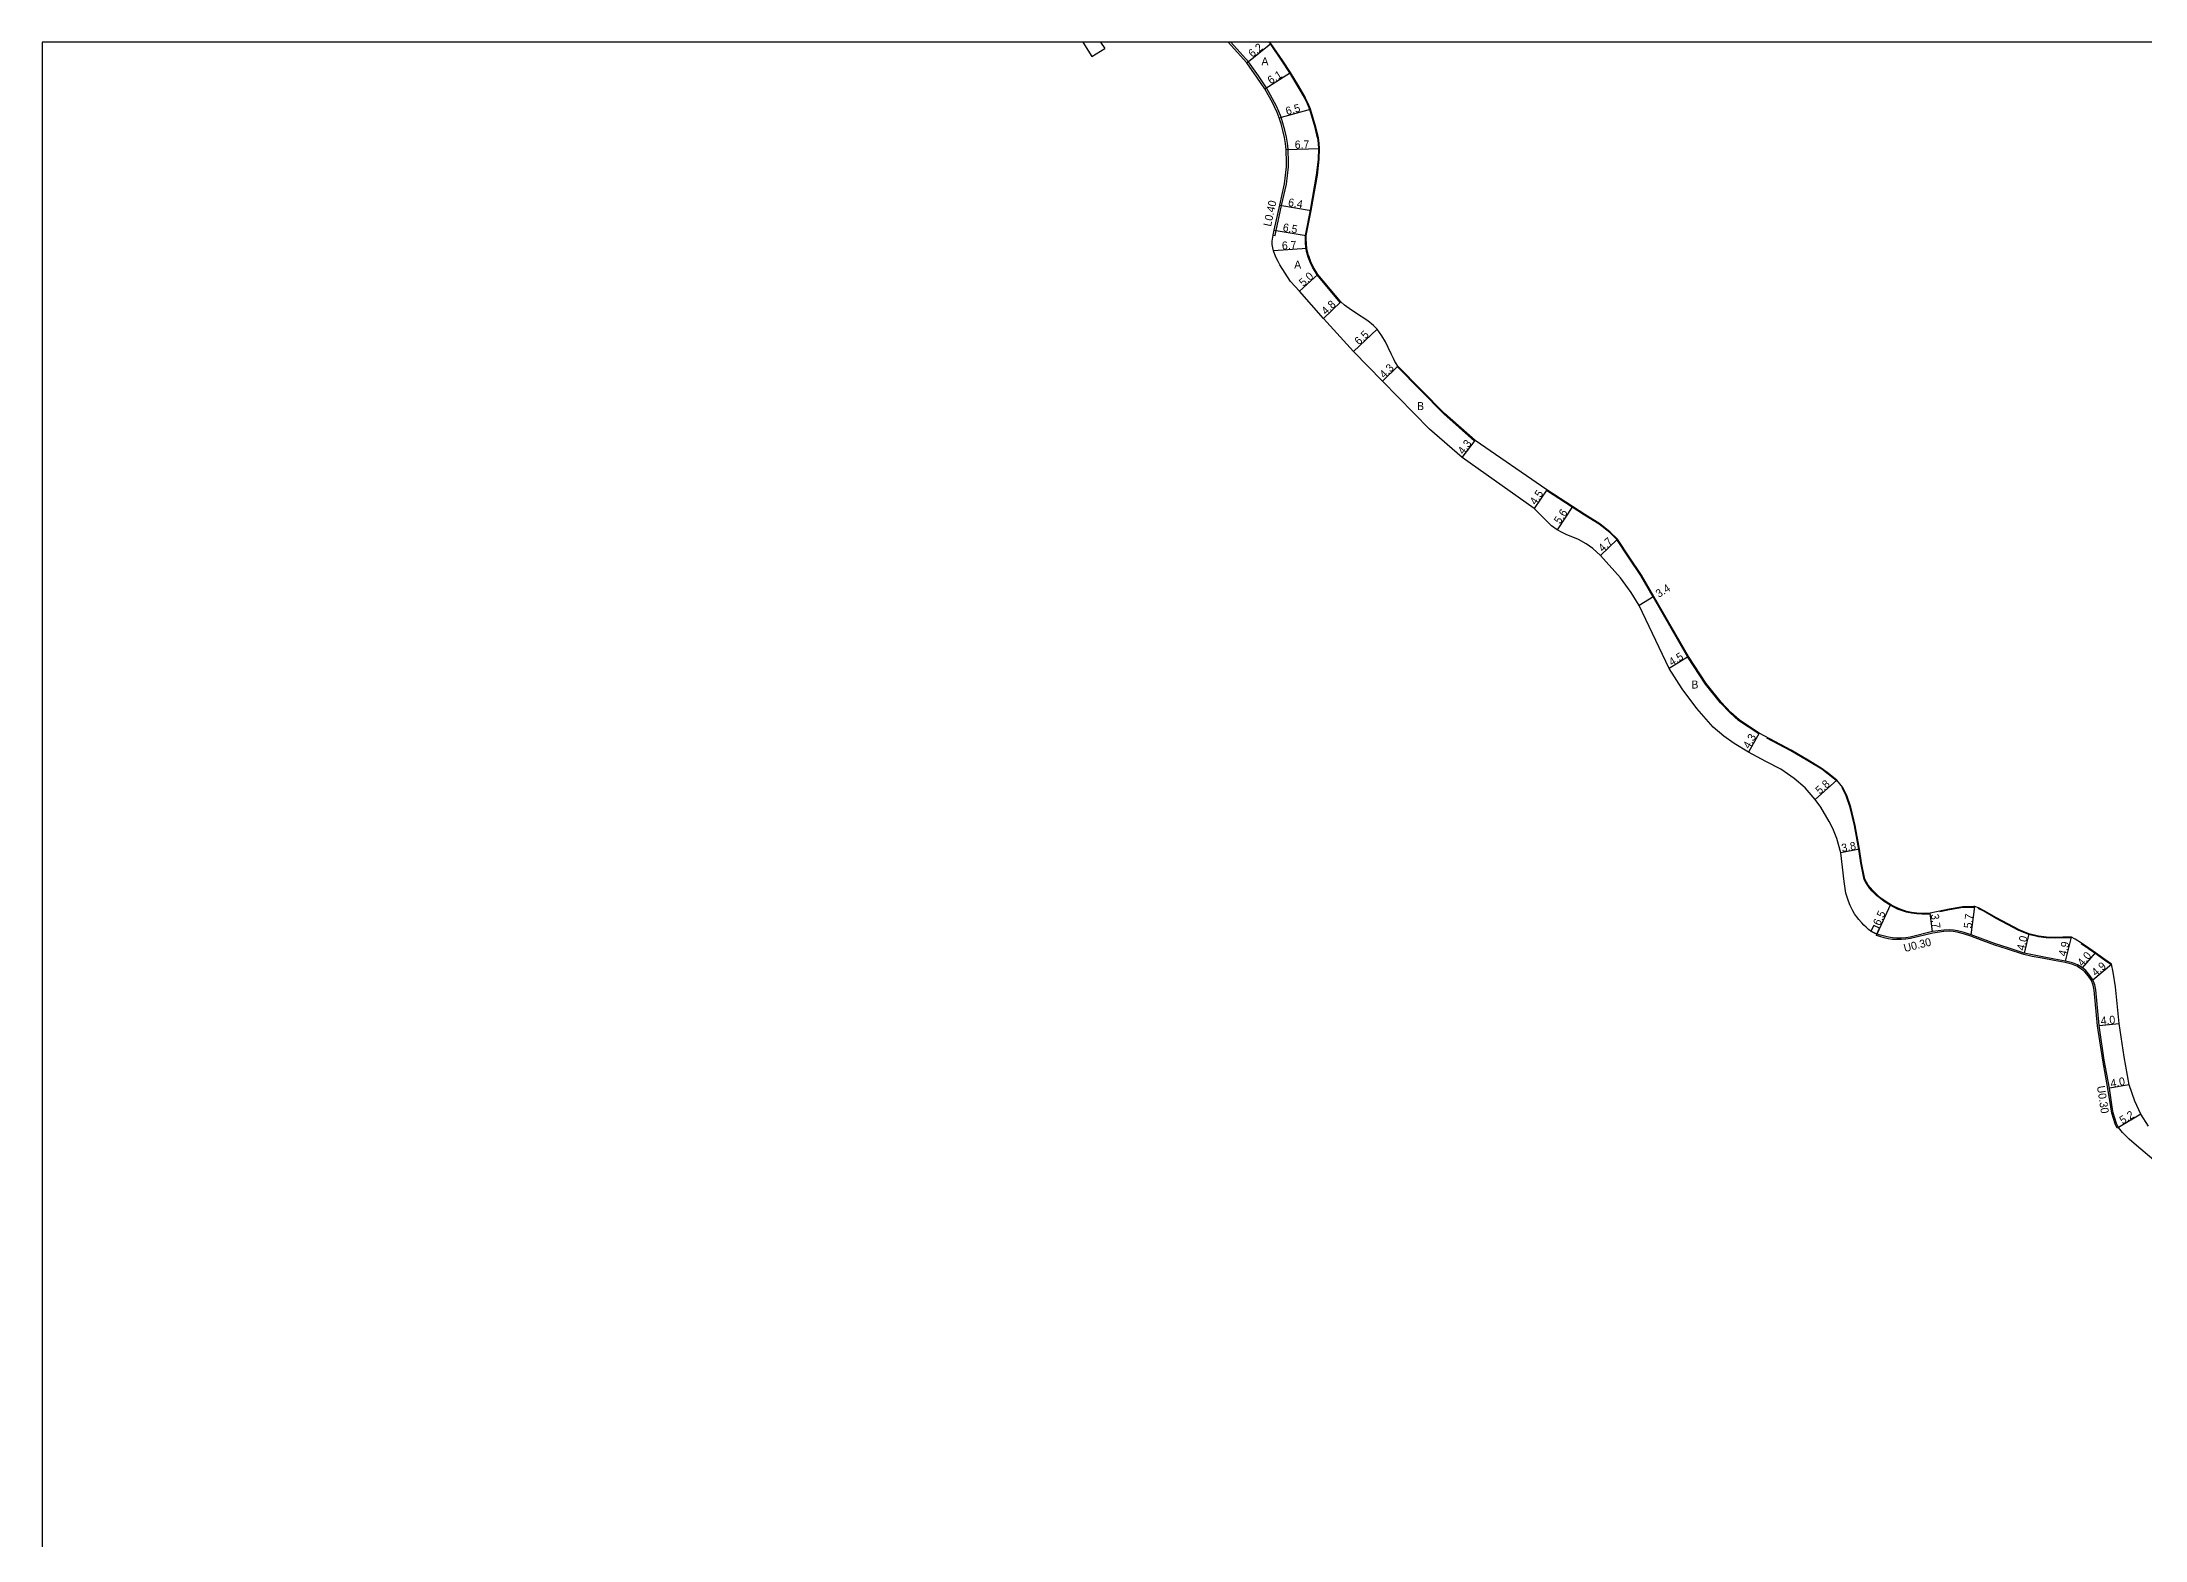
# Model space of a CAD drawing. Header units: metres. Extents: x -20000 to -16000, y -93000 to -90000.
# Drawn here: x -16800 to -16379.4, y -90299.5 to -90000 of the extents above; entities that cross this region are included whole.
import ezdxf

# ---------------------------------------------------------------- set-up
doc = ezdxf.new("R2010")
doc.units = ezdxf.units.M
doc.header["$LTSCALE"] = 2.5
for name, color, linetype in [('側溝・桝', 7, 'Continuous'), ('図郭', 7, 'Continuous'), ('幅員', 7, 'Continuous'), ('歩道・分離帯・安全施設', 7, 'Continuous'), ('舗装', 7, 'Continuous'), ('道路', 7, 'Continuous')]:
    doc.layers.add(name, color=color, linetype=linetype)
doc.styles.get("Standard").update_dxf_attribs({"font": ''})
doc.styles.get('Standard').set_extended_font_data('@MS PGothic')

msp = doc.modelspace()

# ---------------------------------------------------------------- linework, layer by layer
at = {"layer": '側溝・桝', "flags": 128}
for points in [[(-16553.79, -90038.6), (-16553.4, -90038.68), (-16553.2, -90037.7), (-16552.09, -90032.7), (-16551.1, -90028.42), (-16550.74, -90024.97), (-16550.71, -90023.5), (-16550.76, -90022.03), (-16550.8, -90021.41), (-16550.93, -90020.19), (-16551.14, -90019.03), (-16551.46, -90017.61), (-16551.84, -90016.21), (-16552.22, -90015.04), (-16552.65, -90013.9), (-16553.14, -90012.79), (-16553.49, -90012.06), (-16555.11, -90009.15), (-16556.7, -90006.77), (-16558.74, -90003.93), (-16562.23, -90000)], [(-16384.73, -90217.03), (-16384.99, -90217.19), (-16385.38, -90216.31), (-16386.06, -90214.19), (-16386.29, -90212.91), (-16386.86, -90209.24), (-16387.87, -90203.59), (-16388.9, -90196.67), (-16389.57, -90189.57), (-16389.77, -90188.56), (-16390.15, -90187.64), (-16390.71, -90186.79), (-16391.49, -90185.87), (-16392.13, -90185.34), (-16393.07, -90184.79), (-16394.05, -90184.39), (-16395.4, -90184.04), (-16397.6, -90183.65), (-16400.01, -90183.2), (-16402.02, -90182.83), (-16403.65, -90182.45), (-16406.9, -90181.4), (-16409.45, -90180.58), (-16411.99, -90179.66), (-16414.26, -90178.8), (-16415.71, -90178.33), (-16416.98, -90177.97), (-16417.77, -90177.84), (-16418.55, -90177.78), (-16419.66, -90177.83), (-16421.86, -90178.15), (-16426.35, -90179.26), (-16427.25, -90179.37), (-16428.14, -90179.44), (-16429.04, -90179.46), (-16429.93, -90179.41), (-16430.78, -90179.28), (-16431.61, -90179.09), (-16432.43, -90178.86), (-16433.15, -90178.62), (-16433.04, -90178.34)]]:
    msp.add_lwpolyline(points, dxfattribs=at)
msp.add_lwpolyline([(-16433.04, -90178.34), (-16432.5, -90177.16), (-16433.69, -90176.62), (-16434.23, -90177.8)], close=True, dxfattribs=at)
at = {"layer": '図郭'}
msp.add_lwpolyline([(-16800, -90600), (-16000, -90600), (-16000, -90000), (-16800, -90000)], close=True, dxfattribs=at)
at = {"layer": '幅員', "flags": 128}
for points in [[(-16559.05, -90004.18), (-16554.24, -90000.27)], [(-16555.46, -90009.35), (-16550.3, -90006.09)], [(-16552.59, -90015.17), (-16546.33, -90013.43)], [(-16551.2, -90021.45), (-16544.5, -90021.28)], [(-16552.48, -90032.62), (-16546.16, -90033.67)], [(-16553.59, -90037.62), (-16547.17, -90038.68)], [(-16547.04, -90041.3), (-16553.73, -90041.72)], [(-16544.84, -90046.48), (-16548.55, -90049.83)], [(-16540.26, -90051.96), (-16543.75, -90055.26)], [(-16537.73, -90061.88), (-16533.02, -90057.41)], [(-16531.9, -90067.8), (-16528.85, -90064.77)], [(-16516.02, -90083.07), (-16513.41, -90079.66)], [(-16499.06, -90089.52), (-16501.56, -90093.26)], [(-16493.93, -90092.85), (-16497, -90097.54)], [(-16488.34, -90102.63), (-16484.94, -90099.39)], [(-16477.68, -90110.85), (-16480.56, -90112.65)], [(-16470.73, -90122.88), (-16474.57, -90125.24)], [(-16456.62, -90138.2), (-16458.73, -90141.95)], [(-16445.38, -90151.43), (-16441.04, -90147.58)], [(-16436.53, -90161.4), (-16440.26, -90162.12)], [(-16430.34, -90172.43), (-16433.04, -90178.34)], [(-16421.92, -90177.86), (-16422.39, -90174.19)], [(-16414.16, -90178.52), (-16413.48, -90172.86)], [(-16402.63, -90178.28), (-16403.57, -90182.16)], [(-16395.34, -90183.75), (-16394.14, -90178.99)], [(-16391.96, -90185.09), (-16389.34, -90182.07)], [(-16389.88, -90187.49), (-16386.12, -90184.35)], [(-16388.6, -90196.63), (-16384.62, -90196.26)], [(-16382.62, -90208.49), (-16386.56, -90209.19)], [(-16380.28, -90214.33), (-16384.73, -90217.03)]]:
    msp.add_lwpolyline(points, dxfattribs=at)
at = {"layer": '歩道・分離帯・安全施設', "flags": 128}
for points in [[(-16540.37, -90052.06), (-16544.97, -90046.56), (-16545.91, -90044.99), (-16546.37, -90044.01), (-16546.76, -90043), (-16546.92, -90042.52), (-16547.1, -90041.85), (-16547.19, -90041.32), (-16547.3, -90040.33), (-16547.35, -90039.36), (-16547.34, -90038.84), (-16547.32, -90038.66), (-16546.31, -90033.64), (-16545.1, -90026.58), (-16544.73, -90023.4), (-16544.65, -90021.29), (-16544.72, -90020.26), (-16544.87, -90019.23), (-16544.89, -90019.13), (-16545.41, -90017.08), (-16546.47, -90013.48), (-16546.92, -90012.36), (-16547.43, -90011.27), (-16547.52, -90011.08), (-16548.76, -90008.92), (-16550.43, -90006.17), (-16552, -90003.82), (-16554.35, -90000.37), (-16554.68, -90000)], [(-16513.5, -90079.78), (-16519.65, -90074.36), (-16528.96, -90064.87)], [(-16441.15, -90147.69), (-16442.81, -90146.38), (-16444.06, -90145.41), (-16446.84, -90143.71), (-16450.26, -90141.72), (-16455.03, -90139.21)], [(-16422.37, -90174.34), (-16422.99, -90174.38), (-16424.04, -90174.38), (-16425.08, -90174.31), (-16426.12, -90174.17), (-16427.14, -90173.96), (-16427.31, -90173.91), (-16428.12, -90173.66), (-16428.91, -90173.34), (-16429.68, -90172.97), (-16430.42, -90172.56), (-16430.75, -90172.36), (-16431.56, -90171.84), (-16432.35, -90171.26), (-16433.1, -90170.64), (-16433.79, -90169.97), (-16434, -90169.75), (-16434.46, -90169.22), (-16434.89, -90168.66), (-16435.26, -90168.06), (-16435.58, -90167.42), (-16436.26, -90164.1), (-16436.68, -90161.42), (-16437.51, -90156.67), (-16438.37, -90153.03), (-16439.2, -90150.68), (-16439.98, -90149.14)], [(-16394.18, -90179.14), (-16395.86, -90179.12), (-16397.29, -90179.2), (-16399.18, -90179.1), (-16400.74, -90178.91), (-16402.68, -90178.42), (-16404.68, -90177.64), (-16409.22, -90175.24), (-16411.69, -90173.8), (-16412.76, -90173.23)], [(-16386.24, -90184.45), (-16387.54, -90183.55), (-16389.43, -90182.19), (-16390.76, -90181.27), (-16392.2, -90180.27)]]:
    msp.add_lwpolyline(points, dxfattribs=at)
at = {"layer": '歩道・分離帯・安全施設'}
for points in [[(-16456.69, -90138.33), (-16460.7, -90135.66), (-16462.4, -90134.14), (-16464.31, -90132.1), (-16467.3, -90128.36), (-16470.86, -90122.96), (-16477.81, -90110.92), (-16480.26, -90106.65), (-16482.74, -90102.99), (-16485.05, -90099.48), (-16486.47, -90098.09), (-16488.57, -90096.42), (-16491.54, -90094.58), (-16494.02, -90092.98), (-16499.14, -90089.65)], [(-16413.5, -90173.01), (-16413.67, -90173.01), (-16414.89, -90173.04), (-16415.88, -90173.06), (-16418.55, -90173.5), (-16420.43, -90173.91)]]:
    msp.add_lwpolyline(points, dxfattribs=at)
at = {"layer": '道路', "flags": 128}
for points in [[(-16591.83, -90000), (-16590.02, -90002.88)], [(-16590.02, -90002.88), (-16587.48, -90001.29)], [(-16588.29, -90000), (-16587.48, -90001.29)], [(-16378.71, -90216.76), (-16380.28, -90214.33), (-16381.44, -90211.78), (-16382.62, -90208.49), (-16383.62, -90202.91), (-16384.62, -90196.26), (-16385.31, -90188.88), (-16385.78, -90185.95), (-16386.12, -90184.35), (-16387.45, -90183.43), (-16389.34, -90182.07), (-16390.67, -90181.15), (-16392.12, -90180.14), (-16393.37, -90179.37), (-16394.14, -90178.99), (-16395.86, -90178.97), (-16397.29, -90179.05), (-16399.16, -90178.95), (-16400.72, -90178.76), (-16402.63, -90178.28), (-16404.62, -90177.5), (-16409.15, -90175.11), (-16411.62, -90173.67), (-16412.7, -90173.09), (-16413.48, -90172.86), (-16413.67, -90172.86), (-16414.9, -90172.89), (-16415.89, -90172.91), (-16418.58, -90173.35), (-16422.39, -90174.19), (-16422.99, -90174.23), (-16424.03, -90174.23), (-16425.07, -90174.16), (-16426.1, -90174.02), (-16427.11, -90173.81), (-16427.27, -90173.77), (-16428.07, -90173.52), (-16428.85, -90173.2), (-16429.61, -90172.83), (-16430.34, -90172.43), (-16430.67, -90172.23), (-16431.48, -90171.71), (-16432.26, -90171.15), (-16433, -90170.53), (-16433.69, -90169.87), (-16433.89, -90169.65), (-16434.35, -90169.13), (-16434.76, -90168.57), (-16435.13, -90167.99), (-16435.44, -90167.37), (-16436.12, -90164.08), (-16436.53, -90161.4), (-16437.36, -90156.64), (-16438.23, -90152.99), (-16439.06, -90150.62), (-16439.86, -90149.06), (-16441.04, -90147.58), (-16442.71, -90146.26), (-16443.97, -90145.28), (-16446.76, -90143.58), (-16450.19, -90141.59), (-16456.62, -90138.2), (-16460.6, -90135.54), (-16462.29, -90134.04), (-16464.19, -90132), (-16467.17, -90128.28), (-16470.73, -90122.88), (-16477.68, -90110.85), (-16480.14, -90106.57), (-16482.61, -90102.91), (-16484.94, -90099.39), (-16486.37, -90097.98), (-16488.48, -90096.3), (-16491.46, -90094.46), (-16493.93, -90092.85), (-16499.06, -90089.52), (-16513.41, -90079.66), (-16519.55, -90074.25), (-16528.85, -90064.77), (-16529.21, -90064.3), (-16529.43, -90063.9), (-16529.71, -90063.3), (-16530.11, -90062.49), (-16530.76, -90061.04), (-16531.3, -90059.93), (-16532.04, -90058.73), (-16533.02, -90057.41), (-16533.72, -90056.69), (-16534.86, -90055.76), (-16537.35, -90054.14), (-16538.59, -90053.27), (-16539.52, -90052.61), (-16540.26, -90051.96), (-16544.84, -90046.48), (-16545.78, -90044.91), (-16546.24, -90043.95), (-16546.62, -90042.95), (-16546.78, -90042.48), (-16546.95, -90041.81), (-16547.04, -90041.3), (-16547.15, -90040.32), (-16547.2, -90039.36), (-16547.19, -90038.85), (-16547.17, -90038.68), (-16546.16, -90033.67), (-16544.95, -90026.6), (-16544.58, -90023.41), (-16544.5, -90021.28), (-16544.57, -90020.24), (-16544.72, -90019.2), (-16544.74, -90019.1), (-16545.26, -90017.04), (-16546.33, -90013.43), (-16546.78, -90012.3), (-16547.29, -90011.21), (-16547.39, -90011.01), (-16548.64, -90008.84), (-16550.3, -90006.09), (-16551.87, -90003.74), (-16554.24, -90000.27), (-16554.48, -90000)]]:
    msp.add_lwpolyline(points, dxfattribs=at)
at = {"layer": '道路'}
msp.add_lwpolyline([(-16377.65, -90223.55), (-16381.1, -90220.64), (-16382.6, -90219.34), (-16383.94, -90218.01), (-16384.73, -90217.03), (-16385.1, -90216.2), (-16385.77, -90214.12), (-16385.99, -90212.86), (-16386.56, -90209.19), (-16387.57, -90203.54), (-16388.6, -90196.63), (-16389.27, -90189.53), (-16389.48, -90188.48), (-16389.88, -90187.49), (-16390.47, -90186.61), (-16391.28, -90185.65), (-16391.96, -90185.09), (-16392.94, -90184.52), (-16393.96, -90184.11), (-16395.34, -90183.75), (-16397.55, -90183.36), (-16399.95, -90182.91), (-16401.96, -90182.53), (-16403.57, -90182.16), (-16406.81, -90181.12), (-16409.35, -90180.29), (-16411.88, -90179.38), (-16414.16, -90178.52), (-16415.62, -90178.04), (-16416.92, -90177.68), (-16417.74, -90177.54), (-16418.55, -90177.48), (-16419.69, -90177.54), (-16421.92, -90177.86), (-16426.4, -90178.96), (-16427.28, -90179.07), (-16428.16, -90179.14), (-16429.04, -90179.16), (-16429.9, -90179.11), (-16430.72, -90178.99), (-16431.54, -90178.8), (-16432.34, -90178.57), (-16433.04, -90178.34), (-16434.23, -90177.8), (-16434.73, -90177.42), (-16435.2, -90176.99), (-16435.64, -90176.54), (-16436.07, -90176.07), (-16436.11, -90176.03), (-16436.63, -90175.45), (-16437.12, -90174.85), (-16437.5, -90174.33), (-16437.86, -90173.7), (-16438.17, -90173.05), (-16438.37, -90172.61), (-16438.71, -90171.79), (-16439.01, -90170.96), (-16439.24, -90170.16), (-16439.58, -90167.83), (-16440.26, -90162.12), (-16441.08, -90159.24), (-16441.87, -90157.25), (-16442.58, -90155.81), (-16444.23, -90152.98), (-16445.38, -90151.43), (-16447.42, -90149.14), (-16449.61, -90147.24), (-16452.24, -90145.37), (-16455.27, -90143.84), (-16458.73, -90141.95), (-16461.61, -90140.22), (-16463.68, -90138.77), (-16465.81, -90136.95), (-16469.04, -90133.25), (-16471.96, -90129.34), (-16474.57, -90125.24), (-16480.56, -90112.65), (-16482.17, -90110.08), (-16484.3, -90107.1), (-16488.34, -90102.63), (-16489.84, -90101.28), (-16491.18, -90100.32), (-16492.74, -90099.46), (-16495.21, -90098.45), (-16496.01, -90098.09), (-16497, -90097.54), (-16498.09, -90096.74), (-16498.66, -90096.2), (-16501.56, -90093.26), (-16516.02, -90083.07), (-16522.51, -90077.37), (-16531.9, -90067.8), (-16537.73, -90061.88), (-16543.75, -90055.26), (-16548.55, -90049.83), (-16550.3, -90047.84), (-16552.43, -90044.57), (-16552.81, -90043.87), (-16553.16, -90043.17), (-16553.48, -90042.45), (-16553.73, -90041.72), (-16553.88, -90041.11), (-16553.98, -90040.49), (-16554.02, -90039.86), (-16554.02, -90039.83), (-16553.79, -90038.6), (-16553.59, -90037.62), (-16552.48, -90032.62), (-16551.5, -90028.35), (-16551.14, -90024.95), (-16551.11, -90023.5), (-16551.16, -90022.05), (-16551.2, -90021.45), (-16551.33, -90020.25), (-16551.53, -90019.11), (-16551.85, -90017.71), (-16552.22, -90016.33), (-16552.59, -90015.17), (-16553.02, -90014.06), (-16553.5, -90012.96), (-16553.85, -90012.24), (-16555.46, -90009.35), (-16557.03, -90007), (-16559.05, -90004.18), (-16562.77, -90000)], dxfattribs=at)

# ---------------------------------------------------------------- texts
at = {"layer": '側溝・桝'}
for s, rotation, p in [('L0.40', 77.4616, (-16554.23, -90036.98)), ('U0.30', 13.8457, (-16427.48, -90181.96)), ('U0.30', 278.8588, (-16389.06, -90208.8))]:
    msp.add_text(s, height=1.6, rotation=rotation, dxfattribs=at).set_placement(p)
at = {"layer": '幅員'}
for s, rotation, p in [('6.2', 39.0226, (-16557.95, -90003.16)), ('6.1', 32.3338, (-16554.28, -90008.49)), ('6.5', 15.5842, (-16551.03, -90014.63)), ('6.7', 1.4063, (-16549.45, -90021.31)), ('6.4', 350.5227, (-16550.88, -90032.78)), ('6.5', 350.62, (-16551.94, -90037.79)), ('6.7', 3.6071, (-16551.99, -90041.51)), ('5.0', 42.1876, (-16547.73, -90048.97)), ('4.8', 43.4111, (-16543.24, -90054.64)), ('6.5', 43.4797, (-16536.61, -90060.68)), ('4.3', 44.8278, (-16531.58, -90067.34)), ('4.3', 52.4858, (-16515.77, -90082.58)), ('4.5', 56.3113, (-16501.28, -90092.67)), ('5.6', 56.8281, (-16496.43, -90096.48)), ('4.7', 43.6781, (-16487.86, -90102.04)), ('3.4', 32.0701, (-16476.66, -90111.15)), ('4.5', 31.518, (-16474.06, -90124.81)), ('4.3', 60.6697, (-16458.55, -90141.42)), ('5.8', 41.5774, (-16444.47, -90150.49)), ('3.8', 10.9927, (-16439.98, -90161.96)), ('6.5', 65.4451, (-16432.45, -90176.8)), ('3.7', 277.3084, (-16422.26, -90174.42)), ('5.7', 83.1884, (-16414.11, -90177.27)), ('4.0', 76.342, (-16403.58, -90181.75)), ('4.9', 75.9063, (-16395.23, -90182.9)), ('4.0', 49.125, (-16391.92, -90184.94)), ('4.9', 39.9446, (-16389.29, -90186.87)), ('4.0', 5.3865, (-16388.21, -90196.5)), ('4.0', 10.1461, (-16386.19, -90209.02)), ('5.2', 31.3041, (-16383.92, -90216.43))]:
    msp.add_text(s, height=1.6, rotation=rotation, dxfattribs=at).set_placement(p)
at = {"layer": '舗装'}
for s, p in [('A', (-16556.13, -90004.64)), ('A', (-16549.58, -90045.3)), ('B', (-16525.02, -90073.58)), ('B', (-16470.14, -90129.25))]:
    msp.add_text(s, height=1.6, dxfattribs=at).set_placement(p)

doc.saveas('drawing.dxf')
